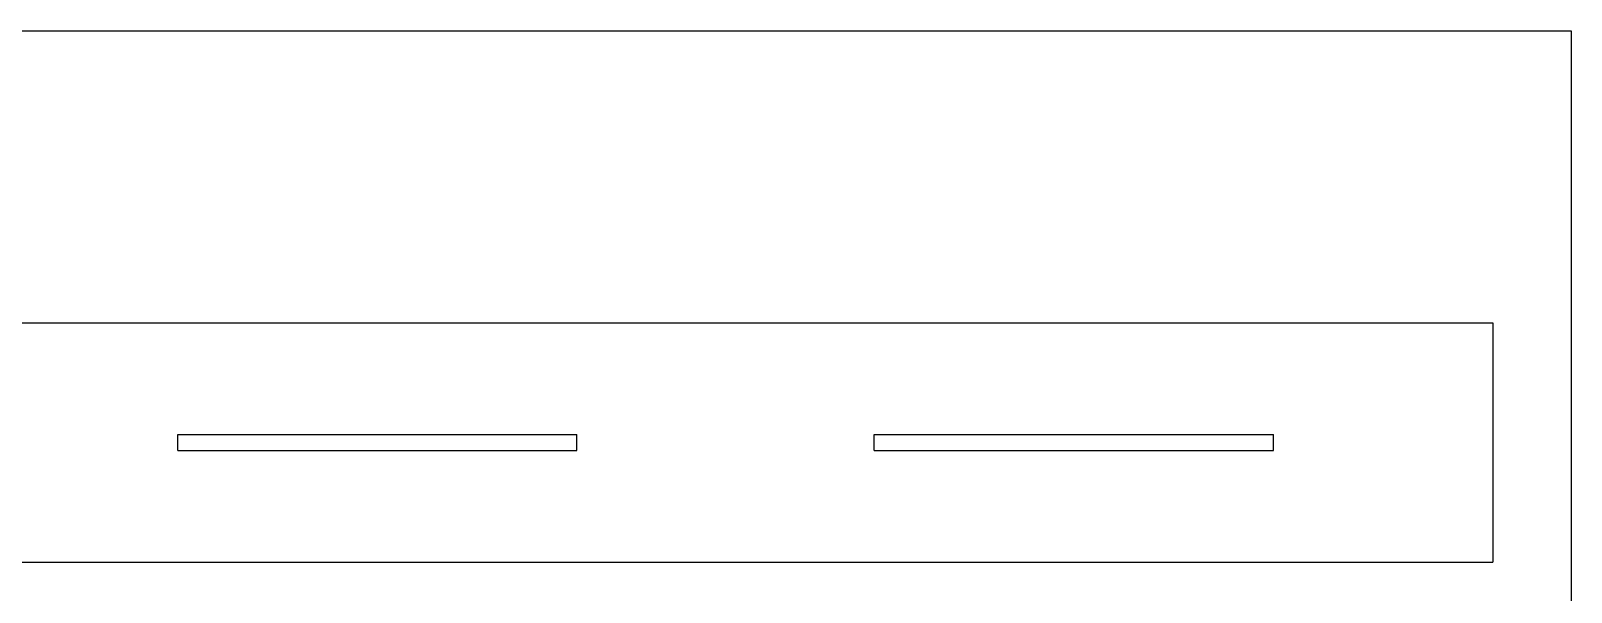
# Model space of a CAD drawing. Header units: millimetres. Extents: x 0 to 606, y -442 to 420.
# Drawn here: x 208.1 to 594, y 279.3 to 420 of the extents above; entities that cross this region are included whole.
import ezdxf

# ---------------------------------------------------------------- set-up
doc = ezdxf.new("R2010")
doc.units = ezdxf.units.MM

msp = doc.modelspace()

# ---------------------------------------------------------------- linework, layer by layer
for p, q in [((15.33, 346.82), (574.39, 346.82)), ((574.39, 346.82), (574.39, 286.82)), ((244.86, 314.82), (244.86, 318.81)), ((244.86, 318.81), (344.86, 318.81)), ((344.86, 314.82), (344.86, 318.81)), ((419.39, 314.82), (419.39, 318.81)), ((419.39, 318.81), (519.39, 318.81)), ((519.39, 314.82), (519.39, 318.81)), ((244.86, 314.82), (344.86, 314.82)), ((419.39, 314.82), (519.39, 314.82)), ((15.33, 286.82), (574.39, 286.82))]:
    msp.add_line(p, q)
msp.add_lwpolyline([(0, 0), (0, 420), (594, 420), (594, 0)], close=True)

doc.saveas('drawing.dxf')
